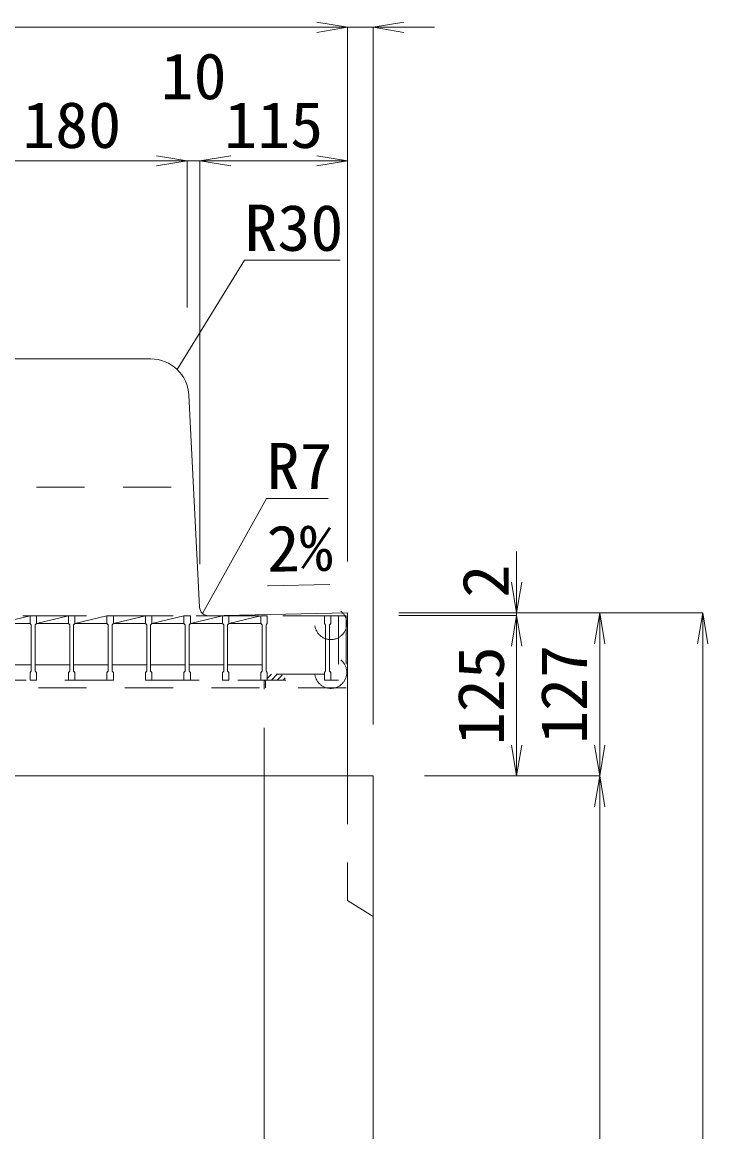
# Model space of a CAD drawing. Units: millimetres at full size; some dimension numbers follow another scale. Extents: x -734 to 58102, y 49499 to 87169.
# Drawn here: x 22772 to 23307, y 63090 to 63954 of the extents above; entities that cross this region are included whole.
import ezdxf
from ezdxf.enums import TextEntityAlignment as Align

# ---------------------------------------------------------------- set-up
doc = ezdxf.new("R2010")
doc.units = ezdxf.units.MM
doc.header["$LTSCALE"] = 50
doc.header["$PDMODE"] = 32
doc.header["$PDSIZE"] = 25
doc.linetypes.add('USER1', pattern=[1.35, 0.75, -0.6])
for name, color, linetype, lineweight in [('寸法線', 7, 'Continuous', 13), ('引出線', 4, 'Continuous', 13), ('本体', 2, 'Continuous', 20), ('ｸﾞﾚｰﾁﾝｸﾞ', 7, 'USER1', 9)]:
    doc.layers.add(name, color=color, linetype=linetype, lineweight=lineweight)
doc.styles.add('ＭＳ 明朝', font='')
doc.styles.get('ＭＳ 明朝').set_extended_font_data('MS Mincho')

# ---------------------------------------------------------------- blocks, each defined once
blk = doc.blocks.new('open_arrow')
at = {"color": 0, "linetype": 'Continuous', "lineweight": -2}
blk.add_lwpolyline([(7.5, 1.25), (0, 0), (7.5, -1.25)], dxfattribs=at)

msp = doc.modelspace()

# ---------------------------------------------------------------- hatches: boundary and pattern name
at = {"layer": 'ｸﾞﾚｰﾁﾝｸﾞ'}
h = msp.add_hatch(dxfattribs=at)
h.set_pattern_fill('USER', color=256, style=0, pattern_type=2)
h.set_pattern_definition([(45, (22097.04, 63124.74), (-2.24506, 2.24506), [37.5, -30])])
h.paths.add_polyline_path([(23007.55, 63446.23), (23007.55, 63441.73), (22988.55, 63441.73), (22963.05, 63441.73), (22963.05, 63446.23), (22988.55, 63446.23)])

# ---------------------------------------------------------------- linework, layer by layer
at = {"layer": '寸法線'}
for p, q in [((22595.55, 63950.47), (23025.55, 63950.47)), ((22977.55, 63950.47), (23093.55, 63950.47)), ((23025.55, 63534.05), (23025.55, 63950.47)), ((23025.55, 63534.05), (23025.55, 63950.47)), ((23045.55, 63407.05), (23045.55, 63950.47)), ((22720.55, 63846.42), (22900.55, 63846.42)), ((22852.55, 63846.42), (22958.55, 63846.42)), ((22900.55, 63732.05), (22900.55, 63846.42)), ((22900.55, 63732.05), (22900.55, 63846.42)), ((22910.55, 63532.05), (22910.55, 63846.42)), ((22910.55, 63846.42), (23025.55, 63846.42)), ((22910.55, 63532.05), (22910.55, 63846.42)), ((23025.55, 63534.05), (23025.55, 63846.42)), ((23157.49, 63542.03), (23157.49, 63444.03)), ((23065.57, 63494.03), (23302.54, 63494.03)), ((23065.57, 63494.03), (23157.49, 63494.03)), ((23065.57, 63494.03), (23222.29, 63494.03)), ((23065.57, 63492.03), (23157.49, 63492.03)), ((23065.57, 63492.03), (23157.49, 63492.03)), ((23157.49, 63492.03), (23157.49, 63367.03)), ((23222.29, 63494.03), (23222.29, 63367.03)), ((23302.54, 63494.03), (23302.54, 61917.03)), ((23085.57, 63367.03), (23222.29, 63367.03)), ((23085.57, 63367.03), (23157.49, 63367.03)), ((23085.57, 63367.03), (23222.29, 63367.03)), ((23222.29, 63367.03), (23222.29, 61917.03))]:
    msp.add_line(p, q, dxfattribs=at)
at = {"layer": '引出線'}
for points in [[(22892.69, 63683.76), (22945.15, 63769.1), (23019.82, 63769.1)], [(22912.44, 63493.74), (22962.47, 63583.35), (23010.4, 63583.35)], [(22963.2, 63515.21), (23011.91, 63516.19), (22963.17, 63515.21)]]:
    msp.add_lwpolyline(points, dxfattribs=at)
at = {"layer": '本体'}
for p, q in [((22748.9, 63692.03), (22872.2, 63692.03)), ((22910.23, 63498.51), (22901.97, 63663.67)), ((23025.55, 63494.03), (22917.36, 63491.86)), ((23025.55, 63494.03), (23025.55, 63367.03)), ((23045.55, 63367.03), (22575.55, 63367.03)), ((22960.55, 62537.55), (22960.55, 63367.03)), ((23045.55, 61917.03), (23045.55, 63367.03))]:
    msp.add_line(p, q, dxfattribs=at)
at = {"layer": '本体', "linetype": 'USER1', "lineweight": 9}
for p, q in [((22715.55, 63592.03), (22905.55, 63592.03)), ((22960.55, 63367.03), (22960.55, 63442.03)), ((23025.56, 63367.03), (23025.56, 63270.03)), ((23045.56, 63257.52), (23025.56, 63270.03))]:
    msp.add_line(p, q, dxfattribs=at)
at = {"layer": '本体'}
for centre, radius, start, end in [((22872.01, 63662.03), 30, 2.8624, 90), ((22917.22, 63498.86), 7, 182.86258, 271.1457)]:
    msp.add_arc(centre, radius, start, end, dxfattribs=at)
at = {"layer": 'ｸﾞﾚｰﾁﾝｸﾞ'}
for p, q in [((23024.55, 63491.73), (22596.55, 63491.73)), ((23012.55, 63491.73), (22608.55, 63491.73)), ((22753.05, 63485.73), (22778.05, 63491.73)), ((22778.05, 63491.73), (22783.05, 63491.73)), ((22778.05, 63491.73), (22778.05, 63485.73)), ((22778.05, 63491.73), (22783.05, 63491.73)), ((22778.05, 63491.73), (22778.05, 63485.73)), ((22778.05, 63491.73), (22783.05, 63491.73)), ((22778.05, 63491.73), (22778.05, 63485.73)), ((22783.05, 63485.73), (22808.05, 63491.73)), ((22783.05, 63491.73), (22783.05, 63485.73)), ((22783.05, 63491.73), (22783.05, 63485.73)), ((22783.05, 63491.73), (22783.05, 63485.73)), ((22808.05, 63491.73), (22813.05, 63491.73)), ((22808.05, 63491.73), (22808.05, 63485.73)), ((22808.05, 63491.73), (22813.05, 63491.73)), ((22808.05, 63491.73), (22808.05, 63485.73)), ((22808.05, 63491.73), (22813.05, 63491.73)), ((22808.05, 63491.73), (22808.05, 63485.73)), ((22813.05, 63485.73), (22838.05, 63491.73)), ((22813.05, 63491.73), (22813.05, 63485.73)), ((22813.05, 63491.73), (22813.05, 63485.73)), ((22813.05, 63491.73), (22813.05, 63485.73)), ((22838.05, 63491.73), (22843.05, 63491.73)), ((22838.05, 63491.73), (22843.05, 63491.73)), ((22838.05, 63491.73), (22843.05, 63491.73)), ((22838.05, 63491.73), (22838.05, 63485.73)), ((22838.05, 63491.73), (22838.05, 63485.73)), ((22838.05, 63491.73), (22838.05, 63485.73)), ((22843.05, 63491.73), (22843.05, 63485.73)), ((22843.05, 63491.73), (22843.05, 63485.73)), ((22843.05, 63491.73), (22843.05, 63485.73)), ((22843.05, 63485.73), (22868.05, 63491.73)), ((22868.05, 63491.73), (22873.05, 63491.73)), ((22868.05, 63491.73), (22873.05, 63491.73)), ((22868.05, 63491.73), (22873.05, 63491.73)), ((22868.05, 63491.73), (22868.05, 63485.73)), ((22868.05, 63491.73), (22868.05, 63485.73)), ((22868.05, 63491.73), (22868.05, 63485.73)), ((22873.05, 63491.73), (22873.05, 63485.73)), ((22873.05, 63491.73), (22873.05, 63485.73)), ((22873.05, 63491.73), (22873.05, 63485.73)), ((22873.05, 63485.73), (22898.05, 63491.73)), ((22898.05, 63491.73), (22903.05, 63491.73)), ((22898.05, 63491.73), (22903.05, 63491.73)), ((22898.05, 63491.73), (22903.05, 63491.73)), ((22898.05, 63491.73), (22898.05, 63485.73)), ((22898.05, 63491.73), (22898.05, 63485.73)), ((22898.05, 63491.73), (22898.05, 63485.73)), ((22903.05, 63491.73), (22903.05, 63485.73)), ((22903.05, 63491.73), (22903.05, 63485.73)), ((22903.05, 63491.73), (22903.05, 63485.73)), ((22903.05, 63485.73), (22928.05, 63491.73)), ((22928.05, 63491.73), (22933.05, 63491.73)), ((22928.05, 63491.73), (22933.05, 63491.73)), ((22928.05, 63491.73), (22933.05, 63491.73)), ((22928.05, 63491.73), (22928.05, 63485.73)), ((22928.05, 63491.73), (22928.05, 63485.73)), ((22928.05, 63491.73), (22928.05, 63485.73)), ((22933.05, 63491.73), (22933.05, 63485.73)), ((22933.05, 63491.73), (22933.05, 63485.73)), ((22933.05, 63491.73), (22933.05, 63485.73)), ((22933.05, 63485.73), (22958.05, 63491.73)), ((22958.05, 63491.73), (22963.05, 63491.73)), ((22958.05, 63491.73), (22963.05, 63491.73)), ((22958.05, 63491.73), (22963.05, 63491.73)), ((22958.05, 63491.73), (22958.05, 63485.73)), ((22958.05, 63491.73), (22958.05, 63485.73)), ((22958.05, 63491.73), (22958.05, 63485.73)), ((22963.05, 63491.73), (22963.05, 63485.73)), ((22963.05, 63491.73), (22963.05, 63485.73)), ((22963.05, 63491.73), (22963.05, 63485.73)), ((22988.05, 63491.73), (22993.05, 63491.73)), ((22988.05, 63491.73), (22993.05, 63491.73)), ((22988.05, 63491.73), (22993.05, 63491.73)), ((23007.55, 63491.73), (23012.55, 63491.73)), ((23007.55, 63491.73), (23007.55, 63485.73)), ((23007.55, 63491.73), (23012.55, 63491.73)), ((23007.55, 63491.73), (23007.55, 63485.73)), ((23007.55, 63491.73), (23012.55, 63491.73)), ((23007.55, 63491.73), (23007.55, 63485.73)), ((23012.55, 63485.73), (23012.55, 63491.73)), ((23012.55, 63491.73), (23012.55, 63485.73)), ((23012.55, 63491.73), (23012.55, 63485.73)), ((23012.55, 63491.73), (23012.55, 63485.73)), ((23012.55, 63491.73), (23012.55, 63485.73)), ((23012.55, 63491.73), (23012.55, 63485.73)), ((23012.55, 63491.73), (23012.55, 63485.73)), ((23018.55, 63491.73), (23018.55, 63441.73)), ((23024.55, 63491.73), (23024.55, 63435.73)), ((22753.05, 63485.73), (22778.05, 63485.73)), ((22778.05, 63485.73), (22779.05, 63484.73)), ((22778.05, 63485.73), (22779.05, 63484.73)), ((22778.05, 63485.73), (22779.05, 63484.73)), ((22779.05, 63484.73), (22779.05, 63448.73)), ((22779.05, 63484.73), (22779.05, 63448.73)), ((22779.05, 63484.73), (22779.05, 63448.73)), ((22783.05, 63485.73), (22782.05, 63484.73)), ((22783.05, 63485.73), (22782.05, 63484.73)), ((22783.05, 63485.73), (22782.05, 63484.73)), ((22782.05, 63484.73), (22782.05, 63448.73)), ((22782.05, 63484.73), (22782.05, 63448.73)), ((22782.05, 63484.73), (22782.05, 63448.73)), ((22783.05, 63485.73), (22808.05, 63485.73)), ((22808.05, 63485.73), (22809.05, 63484.73)), ((22808.05, 63485.73), (22809.05, 63484.73)), ((22808.05, 63485.73), (22809.05, 63484.73)), ((22809.05, 63484.73), (22809.05, 63448.73)), ((22809.05, 63484.73), (22809.05, 63448.73)), ((22809.05, 63484.73), (22809.05, 63448.73)), ((22813.05, 63485.73), (22812.05, 63484.73)), ((22813.05, 63485.73), (22812.05, 63484.73)), ((22813.05, 63485.73), (22812.05, 63484.73)), ((22812.05, 63484.73), (22812.05, 63448.73)), ((22812.05, 63484.73), (22812.05, 63448.73)), ((22812.05, 63484.73), (22812.05, 63448.73)), ((22813.05, 63485.73), (22838.05, 63485.73)), ((22838.05, 63485.73), (22839.05, 63484.73)), ((22838.05, 63485.73), (22839.05, 63484.73)), ((22838.05, 63485.73), (22839.05, 63484.73)), ((22839.05, 63484.73), (22839.05, 63448.73)), ((22839.05, 63484.73), (22839.05, 63448.73)), ((22839.05, 63484.73), (22839.05, 63448.73)), ((22843.05, 63485.73), (22842.05, 63484.73)), ((22843.05, 63485.73), (22842.05, 63484.73)), ((22843.05, 63485.73), (22842.05, 63484.73)), ((22842.05, 63484.73), (22842.05, 63448.73)), ((22842.05, 63484.73), (22842.05, 63448.73)), ((22842.05, 63484.73), (22842.05, 63448.73)), ((22843.05, 63485.73), (22868.05, 63485.73)), ((22868.05, 63485.73), (22869.05, 63484.73)), ((22868.05, 63485.73), (22869.05, 63484.73)), ((22868.05, 63485.73), (22869.05, 63484.73)), ((22869.05, 63484.73), (22869.05, 63448.73)), ((22869.05, 63484.73), (22869.05, 63448.73)), ((22869.05, 63484.73), (22869.05, 63448.73)), ((22873.05, 63485.73), (22872.05, 63484.73)), ((22873.05, 63485.73), (22872.05, 63484.73)), ((22873.05, 63485.73), (22872.05, 63484.73)), ((22872.05, 63484.73), (22872.05, 63448.73)), ((22872.05, 63484.73), (22872.05, 63448.73)), ((22872.05, 63484.73), (22872.05, 63448.73)), ((22873.05, 63485.73), (22898.05, 63485.73)), ((22898.05, 63485.73), (22899.05, 63484.73)), ((22898.05, 63485.73), (22899.05, 63484.73)), ((22898.05, 63485.73), (22899.05, 63484.73)), ((22899.05, 63484.73), (22899.05, 63448.73)), ((22899.05, 63484.73), (22899.05, 63448.73)), ((22899.05, 63484.73), (22899.05, 63448.73)), ((22903.05, 63485.73), (22902.05, 63484.73)), ((22903.05, 63485.73), (22902.05, 63484.73)), ((22903.05, 63485.73), (22902.05, 63484.73)), ((22902.05, 63484.73), (22902.05, 63448.73)), ((22902.05, 63484.73), (22902.05, 63448.73)), ((22902.05, 63484.73), (22902.05, 63448.73)), ((22903.05, 63485.73), (22928.05, 63485.73)), ((22928.05, 63485.73), (22929.05, 63484.73)), ((22928.05, 63485.73), (22929.05, 63484.73)), ((22928.05, 63485.73), (22929.05, 63484.73)), ((22929.05, 63484.73), (22929.05, 63448.73)), ((22929.05, 63484.73), (22929.05, 63448.73)), ((22929.05, 63484.73), (22929.05, 63448.73)), ((22933.05, 63485.73), (22932.05, 63484.73)), ((22933.05, 63485.73), (22932.05, 63484.73)), ((22933.05, 63485.73), (22932.05, 63484.73)), ((22932.05, 63484.73), (22932.05, 63448.73)), ((22932.05, 63484.73), (22932.05, 63448.73)), ((22932.05, 63484.73), (22932.05, 63448.73)), ((22933.05, 63485.73), (22958.05, 63485.73)), ((22958.05, 63485.73), (22959.05, 63484.73)), ((22958.05, 63485.73), (22959.05, 63484.73)), ((22958.05, 63485.73), (22959.05, 63484.73)), ((22959.05, 63484.73), (22959.05, 63448.73)), ((22959.05, 63484.73), (22959.05, 63448.73)), ((22959.05, 63484.73), (22959.05, 63448.73)), ((22963.05, 63485.73), (22962.05, 63484.73)), ((22963.05, 63485.73), (22962.05, 63484.73)), ((22963.05, 63485.73), (22962.05, 63484.73)), ((22962.05, 63484.73), (22962.05, 63448.73)), ((22962.05, 63484.73), (22962.05, 63448.73)), ((22962.05, 63484.73), (22962.05, 63448.73)), ((23007.55, 63485.73), (23008.55, 63484.73)), ((23007.55, 63485.73), (23008.55, 63484.73)), ((23007.55, 63485.73), (23008.55, 63484.73)), ((23008.55, 63484.73), (23008.55, 63448.73)), ((23008.55, 63484.73), (23008.55, 63448.73)), ((23008.55, 63484.73), (23008.55, 63448.73)), ((23012.55, 63485.73), (23011.55, 63484.73)), ((23012.55, 63485.73), (23011.55, 63484.73)), ((23012.55, 63485.73), (23011.55, 63484.73)), ((23011.55, 63484.73), (23011.55, 63448.73)), ((23011.55, 63484.73), (23011.55, 63448.73)), ((23011.55, 63484.73), (23011.55, 63448.73)), ((22752.05, 63453.73), (22779.05, 63453.73)), ((22782.05, 63453.73), (22809.05, 63453.73)), ((22812.05, 63453.73), (22839.05, 63453.73)), ((22842.05, 63453.73), (22869.05, 63453.73)), ((22872.05, 63453.73), (22899.05, 63453.73)), ((22902.05, 63453.73), (22929.05, 63453.73)), ((22932.05, 63453.73), (22959.05, 63453.73)), ((22778.05, 63447.73), (22779.05, 63448.73)), ((22778.05, 63447.73), (22779.05, 63448.73)), ((22778.05, 63447.73), (22779.05, 63448.73)), ((22778.05, 63441.73), (22778.05, 63447.73)), ((22778.05, 63441.73), (22778.05, 63447.73)), ((22778.05, 63441.73), (22778.05, 63447.73)), ((22783.05, 63447.73), (22782.05, 63448.73)), ((22783.05, 63447.73), (22782.05, 63448.73)), ((22783.05, 63447.73), (22782.05, 63448.73)), ((22783.05, 63441.73), (22783.05, 63447.73)), ((22783.05, 63441.73), (22783.05, 63447.73)), ((22783.05, 63441.73), (22783.05, 63447.73)), ((22808.05, 63447.73), (22809.05, 63448.73)), ((22808.05, 63447.73), (22809.05, 63448.73)), ((22808.05, 63447.73), (22809.05, 63448.73)), ((22808.05, 63441.73), (22808.05, 63447.73)), ((22808.05, 63441.73), (22808.05, 63447.73)), ((22808.05, 63441.73), (22808.05, 63447.73)), ((22813.05, 63447.73), (22812.05, 63448.73)), ((22813.05, 63447.73), (22812.05, 63448.73)), ((22813.05, 63447.73), (22812.05, 63448.73)), ((22813.05, 63441.73), (22813.05, 63447.73)), ((22813.05, 63441.73), (22813.05, 63447.73)), ((22813.05, 63441.73), (22813.05, 63447.73)), ((22838.05, 63447.73), (22839.05, 63448.73)), ((22838.05, 63447.73), (22839.05, 63448.73)), ((22838.05, 63447.73), (22839.05, 63448.73)), ((22838.05, 63441.73), (22838.05, 63447.73)), ((22838.05, 63441.73), (22838.05, 63447.73)), ((22838.05, 63441.73), (22838.05, 63447.73)), ((22843.05, 63447.73), (22842.05, 63448.73)), ((22843.05, 63447.73), (22842.05, 63448.73)), ((22843.05, 63447.73), (22842.05, 63448.73)), ((22843.05, 63441.73), (22843.05, 63447.73)), ((22843.05, 63441.73), (22843.05, 63447.73)), ((22843.05, 63441.73), (22843.05, 63447.73)), ((22868.05, 63447.73), (22869.05, 63448.73)), ((22868.05, 63447.73), (22869.05, 63448.73)), ((22868.05, 63447.73), (22869.05, 63448.73)), ((22868.05, 63441.73), (22868.05, 63447.73)), ((22868.05, 63441.73), (22868.05, 63447.73)), ((22868.05, 63441.73), (22868.05, 63447.73)), ((22873.05, 63447.73), (22872.05, 63448.73)), ((22873.05, 63447.73), (22872.05, 63448.73)), ((22873.05, 63447.73), (22872.05, 63448.73)), ((22873.05, 63441.73), (22873.05, 63447.73)), ((22873.05, 63441.73), (22873.05, 63447.73)), ((22873.05, 63441.73), (22873.05, 63447.73)), ((22898.05, 63447.73), (22899.05, 63448.73)), ((22898.05, 63447.73), (22899.05, 63448.73)), ((22898.05, 63447.73), (22899.05, 63448.73)), ((22898.05, 63441.73), (22898.05, 63447.73)), ((22898.05, 63441.73), (22898.05, 63447.73)), ((22898.05, 63441.73), (22898.05, 63447.73)), ((22903.05, 63447.73), (22902.05, 63448.73)), ((22903.05, 63447.73), (22902.05, 63448.73)), ((22903.05, 63447.73), (22902.05, 63448.73)), ((22903.05, 63441.73), (22903.05, 63447.73)), ((22903.05, 63441.73), (22903.05, 63447.73)), ((22903.05, 63441.73), (22903.05, 63447.73)), ((22928.05, 63447.73), (22929.05, 63448.73)), ((22928.05, 63447.73), (22929.05, 63448.73)), ((22928.05, 63447.73), (22929.05, 63448.73)), ((22928.05, 63441.73), (22928.05, 63447.73)), ((22928.05, 63441.73), (22928.05, 63447.73)), ((22928.05, 63441.73), (22928.05, 63447.73)), ((22933.05, 63447.73), (22932.05, 63448.73)), ((22933.05, 63447.73), (22932.05, 63448.73)), ((22933.05, 63447.73), (22932.05, 63448.73)), ((22933.05, 63441.73), (22933.05, 63447.73)), ((22933.05, 63441.73), (22933.05, 63447.73)), ((22933.05, 63441.73), (22933.05, 63447.73)), ((22958.05, 63447.73), (22959.05, 63448.73)), ((22958.05, 63447.73), (22959.05, 63448.73)), ((22958.05, 63447.73), (22959.05, 63448.73)), ((22958.05, 63441.73), (22958.05, 63447.73)), ((22958.05, 63441.73), (22958.05, 63447.73)), ((22958.05, 63441.73), (22958.05, 63447.73)), ((22963.05, 63447.73), (22962.05, 63448.73)), ((22963.05, 63447.73), (22962.05, 63448.73)), ((22963.05, 63447.73), (22962.05, 63448.73)), ((22963.05, 63441.73), (22963.05, 63447.73)), ((22963.05, 63441.73), (22963.05, 63447.73)), ((22963.05, 63441.73), (22963.05, 63447.73)), ((23007.55, 63446.23), (22963.05, 63446.23)), ((23007.55, 63447.73), (23008.55, 63448.73)), ((23007.55, 63447.73), (23008.55, 63448.73)), ((23007.55, 63447.73), (23008.55, 63448.73)), ((23007.55, 63441.73), (23007.55, 63447.73)), ((23007.55, 63441.73), (23007.55, 63447.73)), ((23007.55, 63441.73), (23007.55, 63447.73)), ((23012.55, 63447.73), (23011.55, 63448.73)), ((23012.55, 63447.73), (23011.55, 63448.73)), ((23012.55, 63447.73), (23011.55, 63448.73)), ((23012.55, 63441.73), (23012.55, 63447.73)), ((23012.55, 63441.73), (23012.55, 63447.73)), ((23012.55, 63441.73), (23012.55, 63447.73)), ((23012.55, 63441.73), (23012.55, 63447.73)), ((23012.55, 63441.73), (23012.55, 63447.73)), ((23012.55, 63441.73), (23012.55, 63447.73)), ((23024.55, 63435.73), (22596.55, 63435.73)), ((22602.55, 63441.73), (23018.55, 63441.73)), ((22778.05, 63441.73), (22783.05, 63441.73)), ((22778.05, 63441.73), (22783.05, 63441.73)), ((22778.05, 63441.73), (22783.05, 63441.73)), ((22808.05, 63441.73), (22813.05, 63441.73)), ((22808.05, 63441.73), (22813.05, 63441.73)), ((22808.05, 63441.73), (22813.05, 63441.73)), ((22838.05, 63441.73), (22843.05, 63441.73)), ((22838.05, 63441.73), (22843.05, 63441.73)), ((22838.05, 63441.73), (22843.05, 63441.73)), ((22868.05, 63441.73), (22873.05, 63441.73)), ((22868.05, 63441.73), (22873.05, 63441.73)), ((22868.05, 63441.73), (22873.05, 63441.73)), ((22898.05, 63441.73), (22903.05, 63441.73)), ((22898.05, 63441.73), (22903.05, 63441.73)), ((22898.05, 63441.73), (22903.05, 63441.73)), ((22928.05, 63441.73), (22933.05, 63441.73)), ((22928.05, 63441.73), (22933.05, 63441.73)), ((22928.05, 63441.73), (22933.05, 63441.73)), ((22958.05, 63441.73), (22963.05, 63441.73)), ((22958.05, 63441.73), (22963.05, 63441.73)), ((22958.05, 63441.73), (22963.05, 63441.73)), ((22961.55, 63441.73), (22961.55, 63435.73)), ((23007.55, 63441.73), (23012.55, 63441.73)), ((23007.55, 63441.73), (23012.55, 63441.73)), ((23007.55, 63441.73), (23012.55, 63441.73))]:
    msp.add_line(p, q, dxfattribs=at)
for p in [(23012.55, 63485.73), (23012.55, 63447.73)]:
    msp.add_point(p, dxfattribs=at)

# ---------------------------------------------------------------- block references
at = {"layer": '寸法線', "xscale": 3.2, "yscale": 3.2}
for p, rotation in [((23025.55, 63950.47), 180), ((23025.55, 63950.47), 180), ((22900.55, 63846.42), 180), ((22900.55, 63846.42), 180), ((23025.55, 63846.42), 180), ((23157.49, 63494.03), 90), ((23157.49, 63492.03), 270), ((23157.49, 63492.03), 270), ((23222.29, 63494.03), 270), ((23302.54, 63494.03), 270), ((23157.49, 63367.03), 90), ((23222.29, 63367.03), 90), ((23222.29, 63367.03), 270)]:
    msp.add_blockref('open_arrow', p, dxfattribs=dict(at, rotation=rotation))
for p in [(23045.55, 63950.47), (22910.55, 63846.42), (22910.55, 63846.42)]:
    msp.add_blockref('open_arrow', p, dxfattribs=at)
at = {"layer": '引出線', "xscale": 0.0533, "yscale": 0.0533}
for p, rotation in [((22892.69, 63683.76), 58.4), ((22963.2, 63515.21), 1.1), ((22912.44, 63493.74), 60.8)]:
    msp.add_blockref('open_arrow', p, dxfattribs=dict(at, rotation=rotation))

# ---------------------------------------------------------------- texts
at = {"layer": '寸法線', "style": 'ＭＳ 明朝', "width": 1.05}
for s, p in [('10', (22905.55, 63912.42)), ('180', (22810.55, 63874.44)), ('115', (22968.05, 63874.44))]:
    msp.add_text(s, height=36.03, dxfattribs=at).set_placement(p, align=Align.MIDDLE_CENTER)
for s, p in [('2', (23133.2, 63518.81)), ('125', (23129.47, 63429.53)), ('127', (23194.27, 63430.53))]:
    msp.add_text(s, height=36.03, rotation=90, dxfattribs=at).set_placement(p, align=Align.MIDDLE_CENTER)
at = {"layer": '引出線', "style": 'ＭＳ 明朝', "width": 1.05}
for s, p in [('R30', (22945.15, 63812.3)), ('R7', (22962.47, 63626.55))]:
    msp.add_text(s, height=36.03, dxfattribs=at).set_placement(p, align=Align.TOP_LEFT)
msp.add_text('2%', height=36.03, rotation=1.146, dxfattribs=at).set_placement((22962.23, 63562.1), align=Align.TOP_LEFT)

doc.saveas('drawing.dxf')
